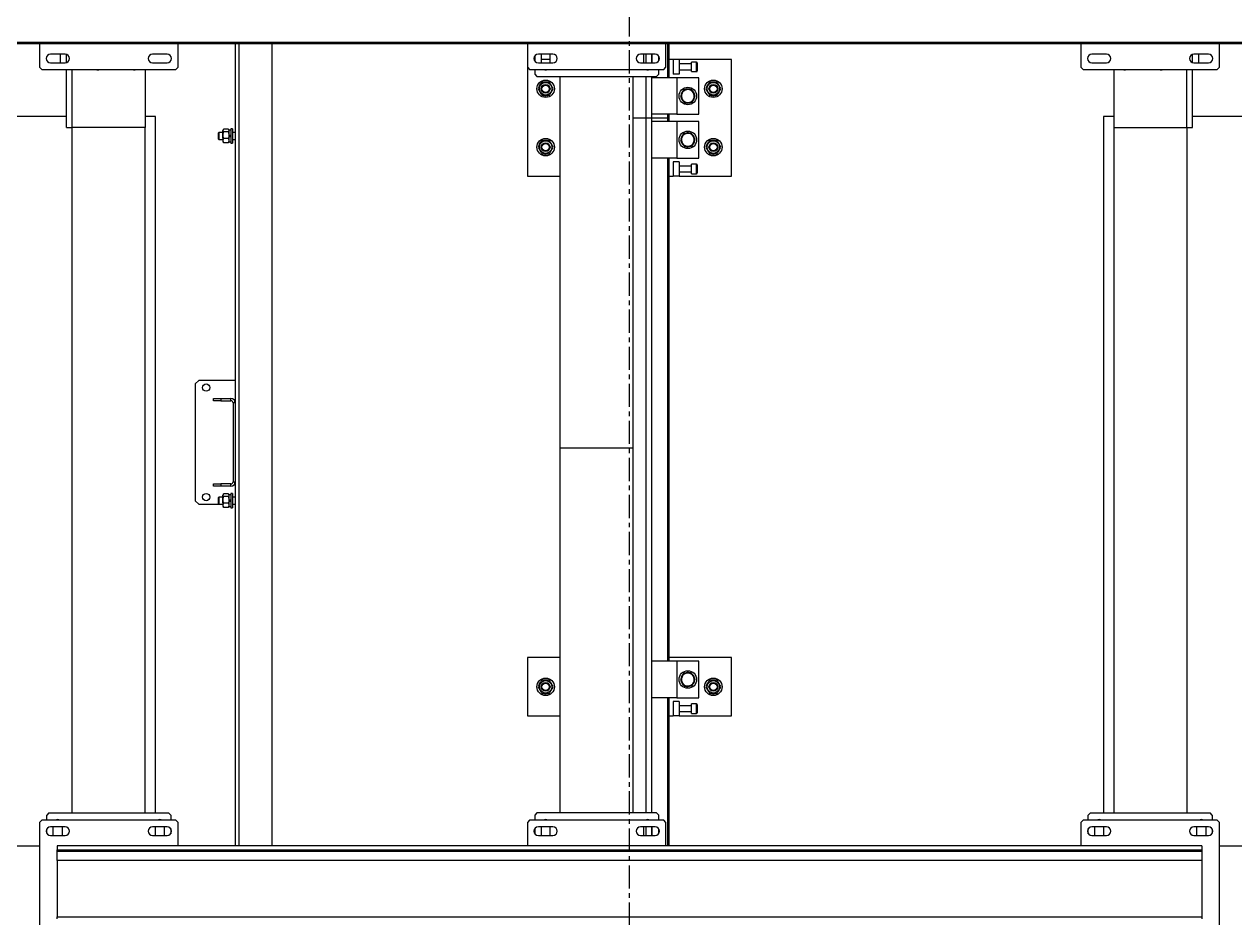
# Model space of a CAD drawing. Header units: millimetres. Extents: x 6622 to 532820, y 3370 to 359312.
# Drawn here: x 458470 to 460130, y 283241 to 284466 of the extents above; entities that cross this region are included whole.
import ezdxf

# ---------------------------------------------------------------- set-up
doc = ezdxf.new("R2010")
doc.units = ezdxf.units.MM
doc.linetypes.add('CENTER', pattern=[50.8, 31.75, -6.35, 6.35, -6.35])

# ---------------------------------------------------------------- blocks, each defined once
blk = doc.blocks.new('A$C6F3A12F4')
at = {"color": 2, "linetype": 'Continuous', "lineweight": 25}
for p, q in [((30285.2, 3700), (30285.2, 2622.1)), ((31285.2, 2659), (31285.2, 3700)), ((30183.1, 225), (30183.1, 3475)), ((30185.7, 3475), (30185.7, 225)), ((30217.7, 2659), (30185.7, 2659)), ((30220.7, 2656), (30217.7, 2659)), ((30220.7, 2472), (30220.7, 2656)), ((31253.2, 2659), (31250.2, 2656)), ((31250.2, 2656), (31250.2, 2472)), ((31417.2, 2659), (31253.2, 2659)), ((30199.7, 2644), (30199.7, 2624)), ((30211.7, 2624), (30211.7, 2644)), ((31243.2, 2649.1), (31240.2, 2646.1)), ((31240.2, 2482.1), (31240.2, 2646.1)), ((31243.2, 2649.1), (31250.2, 2649.1)), ((31259.2, 2644), (31259.2, 2624)), ((31259.2, 2640.1), (31271.2, 2640.1)), ((31262, 2649.1), (31268.4, 2649.1)), ((31271.2, 2624), (31271.2, 2644)), ((30199.7, 2630.1), (30211.7, 2630.1)), ((31271.2, 2628.1), (31259.2, 2628.1)), ((31285.2, 2635), (31285.2, 1065)), ((31285.2, 2635), (31290.6, 2635)), ((31290.6, 1065), (31290.6, 2635)), ((31290.6, 2635), (31293.2, 2635)), ((31293.2, 2635), (31293.2, 1065)), ((31293.2, 2635), (31305.2, 2635)), ((31305.2, 2635), (31305.2, 1065)), ((31305.2, 2635), (31382.6, 2635)), ((31382.6, 1065), (31382.6, 2635)), ((31382.6, 2635), (31385.2, 2635)), ((30211.4, 2622.1), (30200, 2622.1)), ((30300.2, 2622.1), (30220.7, 2622.1)), ((30300.2, 2614.1), (30220.7, 2614.1)), ((30300.2, 2614.1), (30300.2, 2622.1)), ((30300.2, 2514.1), (30300.2, 2614.1)), ((30300.2, 2614.1), (31240.2, 2614.1)), ((30220.7, 2514.1), (30300.2, 2514.1)), ((30285.2, 2514.1), (30285.2, 2500)), ((30300.2, 2514.1), (31240.2, 2514.1)), ((30199.7, 2504), (30199.7, 2484)), ((30211.7, 2484), (30211.7, 2504)), ((30285.2, 2500), (31240.2, 2500)), ((31259.2, 2504), (31259.2, 2484)), ((31259.2, 2500.1), (31271.2, 2500.1)), ((31259.2, 2500), (31271.2, 2500)), ((31271.2, 2484), (31271.2, 2504)), ((31240.2, 2482.1), (31243.2, 2479.1)), ((31250.2, 2479.1), (31243.2, 2479.1)), ((31271.2, 2488.1), (31259.2, 2488.1)), ((31268.7, 2479.1), (31261.7, 2479.1)), ((30185.7, 2469), (30217.7, 2469)), ((30217.7, 2469), (30220.7, 2472)), ((31250.2, 2472), (31253.2, 2469)), ((31253.2, 2469), (31285.2, 2469)), ((30207.2, 1990), (30207.2, 1918)), ((30367.2, 1990), (30207.2, 1990)), ((30367.2, 1918), (30367.2, 1990)), ((31027.2, 1990), (31027.2, 1904)), ((31107.2, 1990), (31027.2, 1990)), ((31107.2, 1918), (31107.2, 1990)), ((30256.8, 1965), (30256.2, 1965)), ((30256.6, 1963.2), (30256.2, 1963.2)), ((30256.3, 1962.2), (30256.6, 1963.2)), ((30336.8, 1965), (30336.2, 1965)), ((30336.6, 1963.2), (30336.2, 1963.2)), ((30336.3, 1962.2), (30336.6, 1963.2)), ((31076.8, 1965), (31076.2, 1965)), ((31076.6, 1963.2), (31076.2, 1963.2)), ((31076.3, 1962.2), (31076.6, 1963.2)), ((30211.7, 1943), (30222.7, 1943)), ((30282.2, 1945), (30232.2, 1945)), ((30232.2, 1945), (30232.2, 1915)), ((30282.2, 1915), (30282.2, 1945)), ((30342.2, 1945), (30292.2, 1945)), ((30292.2, 1945), (30292.2, 1915)), ((30342.2, 1915), (30342.2, 1945)), ((30351.7, 1943), (30362.7, 1943)), ((31082.2, 1945), (31032.2, 1945)), ((31032.2, 1945), (31032.2, 1915)), ((31082.2, 1915), (31082.2, 1945)), ((31091.7, 1943), (31102.7, 1943)), ((30210.7, 1942), (30210.7, 1935)), ((30223.7, 1942), (30210.7, 1942)), ((30223.7, 1935), (30210.7, 1935)), ((30213.2, 1935), (30213.2, 1918)), ((30221.2, 1918), (30221.2, 1935)), ((30223.7, 1935), (30223.7, 1942)), ((30252.2, 1937.3), (30248, 1934.4)), ((30256.4, 1940.2), (30252.2, 1937.3)), ((30261, 1938), (30256.4, 1940.2)), ((30265.7, 1935.8), (30261, 1938)), ((30266.7, 1930), (30266.1, 1930)), ((30266.6, 1928.2), (30266.2, 1928.2)), ((30266.4, 1927.4), (30266.6, 1928.2)), ((30312.2, 1937.3), (30308, 1934.4)), ((30316.4, 1940.2), (30312.2, 1937.3)), ((30321, 1938), (30316.4, 1940.2)), ((30325.6, 1935.8), (30321, 1938)), ((30326.8, 1930), (30326.1, 1930)), ((30326.6, 1928.2), (30326.2, 1928.2)), ((30326.4, 1927.4), (30326.6, 1928.2)), ((30350.7, 1942), (30350.7, 1935)), ((30363.7, 1942), (30350.7, 1942)), ((30363.7, 1935), (30350.7, 1935)), ((30353.2, 1935), (30353.2, 1918)), ((30361.2, 1918), (30361.2, 1935)), ((30363.7, 1935), (30363.7, 1942)), ((31052.2, 1937.3), (31048, 1934.4)), ((31056.4, 1940.2), (31052.2, 1937.3)), ((31061, 1938), (31056.4, 1940.2)), ((31065.6, 1935.8), (31061, 1938)), ((31066.8, 1930), (31066.1, 1930)), ((31066.6, 1928.2), (31066.2, 1928.2)), ((31066.4, 1927.4), (31066.6, 1928.2)), ((31090.7, 1942), (31090.7, 1935)), ((31103.7, 1942), (31090.7, 1942)), ((31103.7, 1935), (31090.7, 1935)), ((31093.2, 1935), (31093.2, 1918)), ((31101.2, 1918), (31101.2, 1935)), ((31103.7, 1935), (31103.7, 1942)), ((30207.2, 1918), (30207.2, 1910)), ((30207.2, 1918), (30227.2, 1918)), ((30207.2, 1910), (30207.2, 1904)), ((30207.2, 1910), (30227.2, 1910)), ((30227.2, 1918), (30227.2, 1910)), ((30232.2, 1915), (30232.2, 1880.2)), ((30232.2, 1915), (30282.2, 1915)), ((30248.7, 1924.2), (30253.4, 1922)), ((30253.4, 1922), (30258, 1919.8)), ((30258, 1919.8), (30262.2, 1922.7)), ((30262.2, 1922.7), (30266.4, 1925.6)), ((30282.2, 1915), (30282.2, 1880.2)), ((30292.2, 1915), (30342.2, 1915)), ((30292.2, 1915), (30292.2, 1880.2)), ((30308.8, 1924.2), (30313.4, 1922)), ((30313.4, 1922), (30318, 1919.8)), ((30318, 1919.8), (30322.2, 1922.7)), ((30322.2, 1922.7), (30326.4, 1925.6)), ((30342.2, 1915), (30342.2, 1880.2)), ((30347.2, 1918), (30367.2, 1918)), ((30347.2, 1918), (30347.2, 1910)), ((30347.2, 1910), (30367.2, 1910)), ((30367.2, 1918), (30367.2, 1910)), ((30367.2, 1904), (30367.2, 1910)), ((31032.2, 1915), (31032.2, 1880.2)), ((31032.2, 1915), (31082.2, 1915)), ((31048.8, 1924.2), (31053.4, 1922)), ((31053.4, 1922), (31058, 1919.8)), ((31058, 1919.8), (31062.2, 1922.7)), ((31062.2, 1922.7), (31066.4, 1925.6)), ((31082.2, 1915), (31082.2, 1880.2)), ((31087.2, 1918), (31087.2, 1910)), ((31087.2, 1918), (31107.2, 1918)), ((31087.2, 1910), (31107.2, 1910)), ((31107.2, 1918), (31107.2, 1910)), ((31107.2, 1904), (31107.2, 1910)), ((30185.7, 1904), (30232.2, 1904)), ((30232.2, 1902.7), (30185.7, 1902.7)), ((30217.7, 1900), (30185.7, 1900)), ((30220.7, 1897), (30217.7, 1900)), ((30220.7, 1713), (30220.7, 1897)), ((30282.2, 1904), (30287.2, 1904)), ((30292.2, 1902.7), (30282.2, 1902.7)), ((30287.2, 1904), (30292.2, 1904)), ((30287.2, 1902.7), (30287.2, 1904)), ((30287.2, 1880.2), (30287.2, 1902.7)), ((30342.2, 1904), (31032.2, 1904)), ((31032.2, 1902.7), (30342.2, 1902.7)), ((31082.2, 1904), (31285.2, 1904)), ((31285.2, 1902.7), (31082.2, 1902.7)), ((31253.2, 1900), (31250.2, 1897)), ((31250.2, 1897), (31250.2, 1713)), ((31285.2, 1900), (31253.2, 1900)), ((30199.7, 1885), (30199.7, 1865)), ((30211.7, 1881), (30199.7, 1881)), ((30199.7, 1880.2), (30211.7, 1880.2)), ((30209, 1890), (30202.4, 1890)), ((30211.7, 1865), (30211.7, 1885)), ((30227.2, 1890), (30220.7, 1890)), ((30230.2, 1887), (30227.2, 1890)), ((30230.2, 1723), (30230.2, 1887)), ((30230.2, 1880.2), (30287.2, 1880.2)), ((30287.2, 1880.2), (31240.2, 1880.2)), ((30287.2, 1872.8), (30287.2, 1880.2)), ((31243.2, 1890), (31240.2, 1887)), ((31240.2, 1887), (31240.2, 1723)), ((31250.2, 1890), (31243.2, 1890)), ((31259.2, 1885), (31259.2, 1865)), ((31271.2, 1881), (31259.2, 1881)), ((31259.2, 1880.2), (31271.2, 1880.2)), ((31268.5, 1890), (31261.9, 1890)), ((31271.2, 1865), (31271.2, 1885)), ((30211.7, 1872.8), (30199.7, 1872.8)), ((30199.7, 1869), (30211.7, 1869)), ((30220.8, 1872.8), (30220.7, 1872.8)), ((31240.2, 1872.8), (30230.2, 1872.8)), ((30287.2, 1855), (30287.2, 1872.8)), ((31250.2, 1872.8), (31249.6, 1872.8)), ((31271.2, 1872.8), (31259.2, 1872.8)), ((31259.2, 1869), (31271.2, 1869)), ((30740.2, 1855), (30230.2, 1855)), ((30740.2, 1855), (30740.2, 1755)), ((31240.2, 1855), (30740.2, 1855)), ((30199.7, 1745), (30199.7, 1725)), ((30211.7, 1725), (30211.7, 1745)), ((30740.2, 1755), (30230.2, 1755)), ((30367.2, 1710), (30367.2, 1755)), ((31240.2, 1755), (30740.2, 1755)), ((31027.2, 1755), (31027.2, 1710)), ((31107.2, 1710), (31107.2, 1755)), ((31259.2, 1745), (31259.2, 1725)), ((31271.2, 1725), (31271.2, 1745)), ((30211.7, 1741), (30199.7, 1741)), ((30199.7, 1729), (30211.7, 1729)), ((30207.2, 1741), (30207.2, 1729)), ((30256.8, 1735), (30256.2, 1735)), ((30256.6, 1733.2), (30256.2, 1733.2)), ((30256.3, 1732.2), (30256.6, 1733.2)), ((30336.8, 1735), (30336.2, 1735)), ((30336.6, 1733.2), (30336.2, 1733.2)), ((30336.3, 1732.2), (30336.6, 1733.2)), ((31076.8, 1735), (31076.2, 1735)), ((31076.6, 1733.2), (31076.2, 1733.2)), ((31076.3, 1732.2), (31076.6, 1733.2)), ((31271.2, 1741), (31259.2, 1741)), ((31259.2, 1729), (31271.2, 1729)), ((30185.7, 1710), (30217.7, 1710)), ((30202.4, 1720), (30209, 1720)), ((30207.2, 1720), (30207.2, 1719.2)), ((30217.7, 1710), (30220.7, 1713)), ((30217.7, 1710), (30367.2, 1710)), ((30220.7, 1720), (30227.2, 1720)), ((30227.2, 1720), (30230.2, 1723)), ((31027.2, 1710), (31107.2, 1710)), ((31240.2, 1723), (31243.2, 1720)), ((31243.2, 1720), (31250.2, 1720)), ((31250.2, 1713), (31253.2, 1710)), ((31253.2, 1710), (31285.2, 1710)), ((31261.9, 1720), (31268.5, 1720)), ((30185.7, 1359.5), (31285.2, 1359.5)), ((30185.7, 1314.5), (31285.2, 1314.5)), ((30185.7, 1309.5), (30678, 1309.5)), ((30302, 1305.5), (30302, 1303.5)), ((30302, 1305.5), (30322, 1305.5)), ((30302, 1303.5), (30322, 1303.5)), ((30302.8, 1300), (30302.8, 1293.4)), ((30304.4, 1300.9), (30303.3, 1300.3)), ((30303.9, 1303.5), (30303.9, 1300.9)), ((30312, 1300.9), (30303.9, 1300.9)), ((30306.4, 1300), (30306.4, 1293.4)), ((30307, 1309.5), (30307, 1305.5)), ((30312, 1300.9), (30313.5, 1300.9)), ((30320, 1300.9), (30313.5, 1300.9)), ((30315.5, 1300), (30315.5, 1293.4)), ((30317, 1305.5), (30317, 1309.5)), ((30320.7, 1300.3), (30319.6, 1300.9)), ((30320, 1300.9), (30320, 1303.5)), ((30321.2, 1300), (30321.2, 1293.4)), ((30322, 1303.5), (30322, 1305.5)), ((30647, 1309.5), (30647, 1259.5)), ((30675, 1303.5), (30672, 1303.5)), ((30672, 1289.5), (30672, 1303.5)), ((30675, 1289.5), (30675, 1303.5)), ((30678, 1309.5), (30678, 1306.5)), ((30678, 1309.5), (30786, 1309.5)), ((30678, 1306.5), (30786, 1306.5)), ((30786, 1309.5), (31285.2, 1309.5)), ((30786, 1306.5), (30786, 1309.5)), ((30792, 1303.5), (30789, 1303.5)), ((30789, 1303.5), (30789, 1289.5)), ((30792, 1303.5), (30792, 1289.5)), ((30802, 1305.5), (30802, 1303.5)), ((30802, 1305.5), (30822, 1305.5)), ((30802, 1303.5), (30822, 1303.5)), ((30802.8, 1300), (30802.8, 1293.4)), ((30804.4, 1300.9), (30803.3, 1300.3)), ((30803.9, 1303.5), (30803.9, 1300.9)), ((30812, 1300.9), (30803.9, 1300.9)), ((30806.4, 1300), (30806.4, 1293.4)), ((30807, 1309.5), (30807, 1305.5)), ((30812, 1300.9), (30813.5, 1300.9)), ((30820, 1300.9), (30813.5, 1300.9)), ((30815.5, 1300), (30815.5, 1293.4)), ((30817, 1305.5), (30817, 1309.5)), ((30820.7, 1300.3), (30819.6, 1300.9)), ((30820, 1300.9), (30820, 1303.5)), ((30821.2, 1300), (30821.2, 1293.4)), ((30822, 1303.5), (30822, 1305.5)), ((30303.3, 1293.1), (30304.4, 1292.5)), ((30314.9, 1292.5), (30304.4, 1292.5)), ((30307, 1292.5), (30307, 1287)), ((30307, 1287), (30307.5, 1286.5)), ((30307, 1287), (30317, 1287)), ((30316.5, 1286.5), (30307.5, 1286.5)), ((30314.9, 1292.5), (30319.6, 1292.5)), ((30316.5, 1286.5), (30317, 1287)), ((30317, 1287), (30317, 1292.5)), ((30319.6, 1292.5), (30320.7, 1293.1)), ((30672, 1289.5), (30675, 1289.5)), ((30672, 1279.5), (30672, 1289.5)), ((30675, 1279.5), (30672, 1279.5)), ((30675, 1289.5), (30675, 1279.5)), ((30789, 1289.5), (30792, 1289.5)), ((30789, 1279.5), (30789, 1289.5)), ((30792, 1279.5), (30789, 1279.5)), ((30792, 1289.5), (30792, 1279.5)), ((30803.3, 1293.1), (30804.4, 1292.5)), ((30814.9, 1292.5), (30804.4, 1292.5)), ((30807, 1292.5), (30807, 1287)), ((30807, 1287), (30807.5, 1286.5)), ((30807, 1287), (30817, 1287)), ((30816.5, 1286.5), (30807.5, 1286.5)), ((30814.9, 1292.5), (30819.6, 1292.5)), ((30816.5, 1286.5), (30817, 1287)), ((30817, 1287), (30817, 1292.5)), ((30817, 1259.5), (30817, 1287)), ((30819.6, 1292.5), (30820.7, 1293.1)), ((30647, 1259.5), (30652, 1254.5)), ((30652, 1254.5), (30812, 1254.5)), ((30812, 1254.5), (30817, 1259.5)), ((30217.7, 1231), (30185.7, 1231)), ((30220.7, 1228), (30217.7, 1231)), ((31253.2, 1231), (31250.2, 1228)), ((31285.2, 1231), (31253.2, 1231)), ((30199.7, 1216), (30199.7, 1196)), ((30211.7, 1196), (30211.7, 1216)), ((30220.7, 1044), (30220.7, 1228)), ((31243.2, 1220.9), (31240.2, 1217.9)), ((31240.2, 1053.9), (31240.2, 1217.9)), ((31243.2, 1220.9), (31250.2, 1220.9)), ((31250.2, 1228), (31250.2, 1044)), ((31259.2, 1216), (31259.2, 1196)), ((31259.2, 1211.9), (31271.2, 1211.9)), ((31261.7, 1220.9), (31268.7, 1220.9)), ((31271.2, 1196), (31271.2, 1216)), ((30285.2, 1200), (30285.2, 1185.9)), ((31240.2, 1200), (30285.2, 1200)), ((31271.2, 1200), (31259.2, 1200)), ((31271.2, 1199.9), (31259.2, 1199.9)), ((30220.7, 1185.9), (30300.2, 1185.9)), ((30300.2, 1185.9), (30300.2, 1085.9)), ((31240.2, 1185.9), (30300.2, 1185.9)), ((30300.2, 1085.9), (30220.7, 1085.9)), ((30300.2, 1077.9), (30300.2, 1085.9)), ((31240.2, 1085.9), (30300.2, 1085.9)), ((30199.7, 1076), (30199.7, 1056)), ((30211.7, 1069.9), (30199.7, 1069.9)), ((30211.4, 1077.9), (30200, 1077.9)), ((30211.7, 1056), (30211.7, 1076)), ((30300.2, 1077.9), (30220.7, 1077.9)), ((30285.2, 1077.9), (30285.2, 0)), ((31259.2, 1076), (31259.2, 1056)), ((31259.2, 1071.9), (31271.2, 1071.9)), ((31271.2, 1056), (31271.2, 1076)), ((31285.2, 1065), (31290.6, 1065)), ((31293.2, 1065), (31290.6, 1065)), ((31305.2, 1065), (31293.2, 1065)), ((31305.2, 1065), (31382.6, 1065)), ((31385.2, 1065), (31382.6, 1065)), ((31240.2, 1053.9), (31243.2, 1050.9)), ((31250.2, 1050.9), (31243.2, 1050.9)), ((31271.2, 1059.9), (31259.2, 1059.9)), ((31268.4, 1050.9), (31262, 1050.9)), ((30185.7, 1041), (30217.7, 1041)), ((30217.7, 1041), (30220.7, 1044)), ((31250.2, 1044), (31253.2, 1041)), ((31253.2, 1041), (31417.2, 1041)), ((31285.2, 0), (31285.2, 1041))]:
    blk.add_line(p, q, dxfattribs=at)
at = {"color": 2, "linetype": 'Continuous', "lineweight": 25, "flags": 128}
for points in [[(30256.8, 1965), (30256.6, 1966.9), (30256.3, 1967.9)], [(30336.8, 1965), (30336.6, 1966.9), (30336.3, 1967.9)], [(31076.8, 1965), (31076.6, 1966.9), (31076.3, 1967.9)], [(30256.8, 1735), (30256.6, 1736.9), (30256.3, 1737.9)], [(30336.8, 1735), (30336.6, 1736.9), (30336.3, 1737.9)], [(31076.8, 1735), (31076.6, 1736.9), (31076.3, 1737.9)], [(30312, 1300.9), (30311.5, 1301.8), (30311, 1302.6), (30310.5, 1303.5)], [(30312, 1303.5), (30312.5, 1302.6), (30313, 1301.8), (30313.5, 1300.9)], [(30812, 1300.9), (30811.5, 1301.8), (30811, 1302.6), (30810.5, 1303.5)], [(30812, 1303.5), (30812.5, 1302.6), (30813, 1301.8), (30813.5, 1300.9)]]:
    blk.add_lwpolyline(points, dxfattribs=at)
at = {"color": 2, "linetype": 'Continuous', "lineweight": 25}
for centre, radius in [((30247.2, 1965), 12), ((30327.2, 1965), 12), ((31067.2, 1965), 12), ((30247.2, 1965), 8.62), ((30247.2, 1965), 6), ((30247.2, 1965), 5), ((30327.2, 1965), 8.62), ((30327.2, 1965), 6), ((30327.2, 1965), 5), ((31067.2, 1965), 8.63), ((31067.2, 1965), 6), ((31067.2, 1965), 5), ((30257.2, 1930), 12), ((30317.2, 1930), 12), ((31057.2, 1930), 12), ((30247.2, 1735), 12), ((30247.2, 1735), 8.62), ((30327.2, 1735), 12), ((30327.2, 1735), 8.62), ((31067.2, 1735), 12), ((31067.2, 1735), 8.62), ((30247.2, 1735), 6), ((30247.2, 1735), 5), ((30327.2, 1735), 6), ((30327.2, 1735), 5), ((31067.2, 1735), 6), ((31067.2, 1735), 5), ((30657, 1269.5), 5), ((30807, 1269.5), 5)]:
    blk.add_circle(centre, radius, dxfattribs=at)
for centre, radius, start, end in [((30205.7, 2644), 6, 0, 180), ((31265.2, 2644), 6, 0, 180), ((30205.7, 2624), 6, 180, 0), ((31255.2, 2634.1), 6, 146.4427, 213.5573), ((31265.2, 2624), 6, 180, 0), ((30215.2, 2579.1), 6, 336.4435, 23.5565), ((30215.2, 2529.1), 6, 336.4435, 23.5565), ((30205.7, 2504), 6, 0, 180), ((31265.2, 2504), 6, 0, 180), ((31255.2, 2494.1), 6, 146.4427, 213.5573), ((30205.7, 2484), 6, 180, 0), ((31265.2, 2484), 6, 180, 0), ((30247.2, 1965), 9.55, 349.1982, 0), ((30327.2, 1965), 9.55, 349.1982, 0), ((31067.2, 1965), 9.55, 349.1982, 0), ((30211.7, 1942), 1, 90, 180), ((30222.7, 1942), 1, 0, 90), ((30247.2, 1965), 9.55, 221.2996, 256.7088), ((30327.2, 1965), 9.55, 221.2996, 256.7088), ((30351.7, 1942), 1, 90, 180), ((30362.7, 1942), 1, 0, 90), ((31067.2, 1965), 9.55, 221.2996, 256.7088), ((31091.7, 1942), 1, 90, 180), ((31102.7, 1942), 1, 0, 90), ((30257.2, 1930), 9.55, 165.3637, 203.9741), ((30257.2, 1930), 8.87, 124.3653, 184.3653), ((30257.2, 1930), 8.87, 184.3653, 244.3653), ((30257.2, 1930), 9.55, 104.5207, 143.3519), ((30257.2, 1930), 8.87, 64.3653, 124.3653), ((30257.2, 1930), 9.55, 42.9611, 84.8708), ((30257.2, 1930), 8.86, 4.3653, 64.3653), ((30257.2, 1930), 8.87, 304.3653, 4.3653), ((30257.2, 1930), 9.55, 0, 24.9691), ((30257.2, 1930), 9.55, 349.1982, 0), ((30317.2, 1930), 9.55, 165.3637, 203.9741), ((30317.2, 1930), 8.86, 124.3653, 184.3653), ((30317.2, 1930), 8.87, 184.3653, 244.3653), ((30317.2, 1930), 9.55, 104.5207, 143.3519), ((30317.2, 1930), 8.86, 64.3653, 124.3653), ((30317.2, 1930), 9.55, 42.9611, 84.8708), ((30317.2, 1930), 8.87, 4.3653, 64.3653), ((30317.2, 1930), 8.87, 304.3653, 4.3653), ((30317.2, 1930), 9.55, 0, 24.9691), ((30317.2, 1930), 9.55, 349.1982, 0), ((31057.2, 1930), 9.55, 165.3637, 203.9741), ((31057.2, 1930), 8.87, 124.3653, 184.3653), ((31057.2, 1930), 8.87, 184.3653, 244.3653), ((31057.2, 1930), 9.55, 104.5207, 143.3519), ((31057.2, 1930), 8.87, 64.3653, 124.3653), ((31057.2, 1930), 9.55, 42.9611, 84.8708), ((31057.2, 1930), 8.87, 4.3653, 64.3653), ((31057.2, 1930), 8.86, 304.3653, 4.3653), ((31057.2, 1930), 9.55, 0, 24.9691), ((31057.2, 1930), 9.55, 349.1982, 0), ((30257.2, 1930), 9.55, 224.4516, 265.4367), ((30257.2, 1930), 8.87, 244.3653, 304.3653), ((30257.2, 1930), 9.55, 283.449, 324.061), ((30317.2, 1930), 9.55, 224.4516, 265.4367), ((30317.2, 1930), 8.87, 244.3653, 304.3653), ((30317.2, 1930), 9.55, 283.449, 324.061), ((31057.2, 1930), 9.55, 224.4516, 265.4367), ((31057.2, 1930), 8.87, 244.3653, 304.3653), ((31057.2, 1930), 9.55, 283.449, 324.061), ((30205.7, 1885), 6, 0, 180), ((30215.2, 1875), 6, 336.4435, 23.5565), ((31255.2, 1875), 6, 146.4427, 213.5573), ((31265.2, 1885), 6, 0, 180), ((30205.7, 1865), 6, 180, 0), ((31265.2, 1865), 6, 180, 0), ((30205.7, 1745), 6, 0, 180), ((31265.2, 1745), 6, 0, 180), ((30215.2, 1735), 6, 336.4435, 23.5565), ((30247.2, 1735), 9.55, 221.2996, 256.7088), ((30247.2, 1735), 9.55, 349.1982, 0), ((30327.2, 1735), 9.55, 221.2996, 256.7088), ((30327.2, 1735), 9.55, 349.1982, 0), ((31067.2, 1735), 9.55, 221.2996, 256.7088), ((31067.2, 1735), 9.55, 349.1982, 0), ((31255.2, 1735), 6, 146.4427, 213.5573), ((30205.7, 1725), 6, 180, 0), ((31265.2, 1725), 6, 180, 0), ((30678, 1303.5), 6, 90, 180), ((30678, 1303.5), 3, 90, 180), ((30786, 1303.5), 6, 0, 90), ((30786, 1303.5), 3, 0, 90), ((30205.7, 1216), 6, 0, 180), ((31265.2, 1216), 6, 0, 180), ((30205.7, 1196), 6, 180, 0), ((31255.2, 1205.9), 6, 146.4427, 213.5573), ((31265.2, 1196), 6, 180, 0), ((30215.2, 1170.9), 6, 336.4435, 23.5565), ((30215.2, 1120.9), 6, 336.4435, 23.5565), ((30205.7, 1076), 6, 0, 180), ((31265.2, 1076), 6, 0, 180), ((31255.2, 1065.9), 6, 146.4427, 213.5573), ((30205.7, 1056), 6, 180, 0), ((31265.2, 1056), 6, 180, 0)]:
    blk.add_arc(centre, radius, start, end, dxfattribs=at)
for points, knots in [([(30247.2, 1975.4), (30246.4, 1974.9), (30244.8, 1974), (30242.5, 1972.7), (30240.3, 1971.4), (30238.9, 1970.6), (30238.2, 1970.2)], [0, 0, 0, 0, 0.264614, 0.534903, 0.765363, 1, 1, 1, 1]), ([(30238.2, 1970.2), (30238.2, 1969.8), (30238.2, 1968.5), (30238.2, 1966.2), (30238.2, 1963.2), (30238.2, 1961.1), (30238.2, 1959.8)], [0, 0, 0, 0, 0.131003, 0.38054, 0.636178, 1, 1, 1, 1]), ([(30238.2, 1959.8), (30239, 1959.4), (30240.6, 1958.4), (30242.9, 1957.1), (30245.1, 1955.8), (30246.5, 1955), (30247.2, 1954.6)], [0, 0, 0, 0, 0.264614, 0.534903, 0.765363, 1, 1, 1, 1]), ([(30256.2, 1970.2), (30255.4, 1970.6), (30253.8, 1971.6), (30251.5, 1972.9), (30249.3, 1974.2), (30247.9, 1975), (30247.2, 1975.4)], [0, 0, 0, 0, 0.264655, 0.534987, 0.765327, 1, 1, 1, 1]), ([(30247.2, 1954.6), (30248, 1955.1), (30249.6, 1956), (30251.9, 1957.3), (30254.1, 1958.6), (30255.5, 1959.4), (30256.2, 1959.8)], [0, 0, 0, 0, 0.264501, 0.534988, 0.765328, 1, 1, 1, 1]), ([(30256.2, 1959.8), (30256.2, 1961.1), (30256.2, 1963.2), (30256.2, 1966.2), (30256.2, 1968.4), (30256.2, 1969.8), (30256.2, 1970.2)], [0, 0, 0, 0, 0.363821, 0.613049, 0.868997, 1, 1, 1, 1]), ([(30327.2, 1975.4), (30326.4, 1974.9), (30324.8, 1974), (30322.5, 1972.7), (30320.3, 1971.4), (30318.9, 1970.6), (30318.2, 1970.2)], [0, 0, 0, 0, 0.264614, 0.534903, 0.765363, 1, 1, 1, 1]), ([(30318.2, 1970.2), (30318.2, 1969.8), (30318.2, 1968.5), (30318.2, 1966.2), (30318.2, 1963.2), (30318.2, 1961.1), (30318.2, 1959.8)], [0, 0, 0, 0, 0.131003, 0.38054, 0.636178, 1, 1, 1, 1]), ([(30318.2, 1959.8), (30319, 1959.4), (30320.6, 1958.4), (30322.9, 1957.1), (30325.1, 1955.8), (30326.5, 1955), (30327.2, 1954.6)], [0, 0, 0, 0, 0.264614, 0.534903, 0.765363, 1, 1, 1, 1]), ([(30336.2, 1970.2), (30335.4, 1970.6), (30333.8, 1971.6), (30331.5, 1972.9), (30329.3, 1974.2), (30327.9, 1975), (30327.2, 1975.4)], [0, 0, 0, 0, 0.264655, 0.534987, 0.765327, 1, 1, 1, 1]), ([(30327.2, 1954.6), (30328, 1955.1), (30329.6, 1956), (30331.9, 1957.3), (30334.1, 1958.6), (30335.5, 1959.4), (30336.2, 1959.8)], [0, 0, 0, 0, 0.264655, 0.534987, 0.765327, 1, 1, 1, 1]), ([(30336.2, 1959.8), (30336.2, 1961.1), (30336.2, 1963.2), (30336.2, 1966.2), (30336.2, 1968.4), (30336.2, 1969.8), (30336.2, 1970.2)], [0, 0, 0, 0, 0.363821, 0.613049, 0.868997, 1, 1, 1, 1]), ([(31067.2, 1975.4), (31066.4, 1974.9), (31064.8, 1974), (31062.5, 1972.7), (31060.3, 1971.4), (31058.9, 1970.6), (31058.2, 1970.2)], [0, 0, 0, 0, 0.264614, 0.534903, 0.765363, 1, 1, 1, 1]), ([(31058.2, 1970.2), (31058.2, 1969.8), (31058.2, 1968.5), (31058.2, 1966.2), (31058.2, 1963.2), (31058.2, 1961.1), (31058.2, 1959.8)], [0, 0, 0, 0, 0.131003, 0.38054, 0.636178, 1, 1, 1, 1]), ([(31058.2, 1959.8), (31059, 1959.4), (31060.6, 1958.4), (31062.9, 1957.1), (31065.1, 1955.8), (31066.5, 1955), (31067.2, 1954.6)], [0, 0, 0, 0, 0.264614, 0.534903, 0.765363, 1, 1, 1, 1]), ([(31076.2, 1970.2), (31075.4, 1970.6), (31073.8, 1971.6), (31071.5, 1972.9), (31069.3, 1974.2), (31067.9, 1975), (31067.2, 1975.4)], [0, 0, 0, 0, 0.2645011, 0.5349887, 0.7653276, 1, 1, 1, 1]), ([(31067.2, 1954.6), (31068, 1955.1), (31069.6, 1956), (31071.9, 1957.3), (31074.1, 1958.6), (31075.5, 1959.4), (31076.2, 1959.8)], [0, 0, 0, 0, 0.264655, 0.534987, 0.765327, 1, 1, 1, 1]), ([(31076.2, 1959.8), (31076.2, 1961.1), (31076.2, 1963.2), (31076.2, 1966.2), (31076.2, 1968.4), (31076.2, 1969.8), (31076.2, 1970.2)], [0, 0, 0, 0, 0.363821, 0.613049, 0.868997, 1, 1, 1, 1]), ([(30248, 1934.4), (30248, 1934), (30248.1, 1932.3), (30248.3, 1930.6), (30248.4, 1929.3)], [0, 0, 0, 0, 0.2530598, 1, 1, 1, 1]), ([(30248.4, 1929.3), (30248.5, 1927.7), (30248.6, 1926), (30248.7, 1924.3), (30248.7, 1924.2)], [0, 0, 0, 0, 0.973018, 1, 1, 1, 1]), ([(30266, 1930.7), (30265.9, 1932), (30265.8, 1933.7), (30265.7, 1935.4), (30265.7, 1935.8)], [0, 0, 0, 0, 0.746939, 1, 1, 1, 1]), ([(30266.4, 1925.6), (30266.4, 1925.6), (30266.3, 1927.3), (30266.2, 1929), (30266, 1930.7)], [0, 0, 0, 0, 0.026984, 1, 1, 1, 1]), ([(30308, 1934.4), (30308, 1934), (30308.1, 1932.3), (30308.3, 1930.6), (30308.4, 1929.3)], [0, 0, 0, 0, 0.253088, 1, 1, 1, 1]), ([(30308.4, 1929.3), (30308.5, 1927.7), (30308.6, 1925.9), (30308.7, 1924.3), (30308.8, 1924.2)], [0, 0, 0, 0, 0.97299, 1, 1, 1, 1]), ([(30326, 1930.7), (30325.9, 1932), (30325.8, 1933.7), (30325.7, 1935.4), (30325.6, 1935.8)], [0, 0, 0, 0, 0.746939, 1, 1, 1, 1]), ([(30326.4, 1925.6), (30326.4, 1925.6), (30326.3, 1927.3), (30326.2, 1929), (30326, 1930.7)], [0, 0, 0, 0, 0.026984, 1, 1, 1, 1]), ([(31048, 1934.4), (31048, 1934), (31048.1, 1932.3), (31048.3, 1930.6), (31048.4, 1929.3)], [0, 0, 0, 0, 0.253081, 1, 1, 1, 1]), ([(31048.4, 1929.3), (31048.5, 1927.7), (31048.6, 1925.9), (31048.7, 1924.3), (31048.8, 1924.2)], [0, 0, 0, 0, 0.97299, 1, 1, 1, 1]), ([(31066, 1930.7), (31065.9, 1932), (31065.8, 1933.7), (31065.7, 1935.4), (31065.6, 1935.8)], [0, 0, 0, 0, 0.746939, 1, 1, 1, 1]), ([(31066.4, 1925.6), (31066.4, 1925.6), (31066.3, 1927.3), (31066.2, 1929), (31066, 1930.7)], [0, 0, 0, 0, 0.026984, 1, 1, 1, 1]), ([(30247.2, 1745.4), (30246.4, 1744.9), (30244.8, 1744), (30242.5, 1742.7), (30240.3, 1741.4), (30238.9, 1740.6), (30238.2, 1740.2)], [0, 0, 0, 0, 0.264614, 0.534903, 0.765363, 1, 1, 1, 1]), ([(30256.2, 1740.2), (30255.4, 1740.6), (30253.8, 1741.6), (30251.5, 1742.9), (30249.3, 1744.2), (30247.9, 1745), (30247.2, 1745.4)], [0, 0, 0, 0, 0.264655, 0.534987, 0.765327, 1, 1, 1, 1]), ([(30327.2, 1745.4), (30326.4, 1744.9), (30324.8, 1744), (30322.5, 1742.7), (30320.3, 1741.4), (30318.9, 1740.6), (30318.2, 1740.2)], [0, 0, 0, 0, 0.264614, 0.534903, 0.765363, 1, 1, 1, 1]), ([(30336.2, 1740.2), (30335.4, 1740.6), (30333.8, 1741.6), (30331.5, 1742.9), (30329.3, 1744.2), (30327.9, 1745), (30327.2, 1745.4)], [0, 0, 0, 0, 0.264655, 0.534987, 0.765327, 1, 1, 1, 1]), ([(31067.2, 1745.4), (31066.4, 1744.9), (31064.8, 1744), (31062.5, 1742.7), (31060.3, 1741.4), (31058.9, 1740.6), (31058.2, 1740.2)], [0, 0, 0, 0, 0.264614, 0.534903, 0.765363, 1, 1, 1, 1]), ([(31076.2, 1740.2), (31075.4, 1740.6), (31073.8, 1741.6), (31071.5, 1742.9), (31069.3, 1744.2), (31067.9, 1745), (31067.2, 1745.4)], [0, 0, 0, 0, 0.264501, 0.534988, 0.765328, 1, 1, 1, 1]), ([(30238.2, 1740.2), (30238.2, 1739.8), (30238.2, 1738.5), (30238.2, 1736.2), (30238.2, 1733.2), (30238.2, 1731.1), (30238.2, 1729.8)], [0, 0, 0, 0, 0.1310035, 0.3805405, 0.636178, 1, 1, 1, 1]), ([(30238.2, 1729.8), (30239, 1729.4), (30240.6, 1728.4), (30242.9, 1727.1), (30245.1, 1725.8), (30246.5, 1725), (30247.2, 1724.6)], [0, 0, 0, 0, 0.264614, 0.534904, 0.765363, 1, 1, 1, 1]), ([(30247.2, 1724.6), (30248, 1725.1), (30249.6, 1726), (30251.9, 1727.3), (30254.1, 1728.6), (30255.5, 1729.4), (30256.2, 1729.8)], [0, 0, 0, 0, 0.264501, 0.534988, 0.765328, 1, 1, 1, 1]), ([(30256.2, 1729.8), (30256.2, 1731.1), (30256.2, 1733.2), (30256.2, 1736.2), (30256.2, 1738.4), (30256.2, 1739.8), (30256.2, 1740.2)], [0, 0, 0, 0, 0.363821, 0.613048, 0.868997, 1, 1, 1, 1]), ([(30318.2, 1740.2), (30318.2, 1739.8), (30318.2, 1738.5), (30318.2, 1736.2), (30318.2, 1733.2), (30318.2, 1731.1), (30318.2, 1729.8)], [0, 0, 0, 0, 0.1310035, 0.3805405, 0.636178, 1, 1, 1, 1]), ([(30318.2, 1729.8), (30319, 1729.4), (30320.6, 1728.4), (30322.9, 1727.1), (30325.1, 1725.8), (30326.5, 1725), (30327.2, 1724.6)], [0, 0, 0, 0, 0.264614, 0.534904, 0.765363, 1, 1, 1, 1]), ([(30327.2, 1724.6), (30328, 1725.1), (30329.6, 1726), (30331.9, 1727.3), (30334.1, 1728.6), (30335.5, 1729.4), (30336.2, 1729.8)], [0, 0, 0, 0, 0.264655, 0.534987, 0.765327, 1, 1, 1, 1]), ([(30336.2, 1729.8), (30336.2, 1731.1), (30336.2, 1733.2), (30336.2, 1736.2), (30336.2, 1738.4), (30336.2, 1739.8), (30336.2, 1740.2)], [0, 0, 0, 0, 0.363821, 0.613048, 0.868997, 1, 1, 1, 1]), ([(31058.2, 1740.2), (31058.2, 1739.8), (31058.2, 1738.5), (31058.2, 1736.2), (31058.2, 1733.2), (31058.2, 1731.1), (31058.2, 1729.8)], [0, 0, 0, 0, 0.1310035, 0.3805405, 0.636178, 1, 1, 1, 1]), ([(31058.2, 1729.8), (31059, 1729.4), (31060.6, 1728.4), (31062.9, 1727.1), (31065.1, 1725.8), (31066.5, 1725), (31067.2, 1724.6)], [0, 0, 0, 0, 0.264614, 0.534904, 0.765363, 1, 1, 1, 1]), ([(31067.2, 1724.6), (31068, 1725.1), (31069.6, 1726), (31071.9, 1727.3), (31074.1, 1728.6), (31075.5, 1729.4), (31076.2, 1729.8)], [0, 0, 0, 0, 0.264655, 0.534987, 0.765327, 1, 1, 1, 1]), ([(31076.2, 1729.8), (31076.2, 1731.1), (31076.2, 1733.2), (31076.2, 1736.2), (31076.2, 1738.4), (31076.2, 1739.8), (31076.2, 1740.2)], [0, 0, 0, 0, 0.363821, 0.613048, 0.868997, 1, 1, 1, 1]), ([(30302.8, 1300), (30303.3, 1300.2), (30304, 1300.7), (30305, 1300.7), (30305.8, 1300.4), (30306.2, 1300.1), (30306.4, 1300)], [0, 0, 0, 0, 0.363637, 0.612794, 0.868669, 1, 1, 1, 1]), ([(30306.4, 1300), (30307.2, 1300.2), (30308.8, 1300.6), (30311.2, 1300.7), (30313.4, 1300.5), (30314.8, 1300.2), (30315.5, 1300)], [0, 0, 0, 0, 0.264522, 0.534908, 0.765371, 1, 1, 1, 1]), ([(30315.5, 1300), (30316, 1300.2), (30317, 1300.6), (30318.5, 1300.7), (30319.9, 1300.5), (30320.7, 1300.2), (30321.2, 1300)], [0, 0, 0, 0, 0.264587, 0.534953, 0.765275, 1, 1, 1, 1]), ([(30321.2, 1300), (30321, 1300.1), (30320.8, 1300.2), (30320.7, 1300.3), (30320.7, 1300.3)], [0, 0, 0, 0, 0.908808, 1, 1, 1, 1]), ([(30802.8, 1300), (30803.3, 1300.2), (30804, 1300.7), (30805, 1300.7), (30805.8, 1300.4), (30806.2, 1300.1), (30806.4, 1300)], [0, 0, 0, 0, 0.363637, 0.612794, 0.868669, 1, 1, 1, 1]), ([(30806.4, 1300), (30807.2, 1300.2), (30808.8, 1300.6), (30811.2, 1300.7), (30813.4, 1300.5), (30814.8, 1300.2), (30815.5, 1300)], [0, 0, 0, 0, 0.264522, 0.534908, 0.765371, 1, 1, 1, 1]), ([(30815.5, 1300), (30816, 1300.2), (30817, 1300.6), (30818.5, 1300.7), (30819.9, 1300.5), (30820.7, 1300.2), (30821.2, 1300)], [0, 0, 0, 0, 0.264587, 0.534953, 0.765275, 1, 1, 1, 1]), ([(30821.2, 1300), (30821, 1300.1), (30820.8, 1300.2), (30820.7, 1300.3), (30820.7, 1300.3)], [0, 0, 0, 0, 0.908808, 1, 1, 1, 1]), ([(30306.4, 1293.4), (30306.2, 1293.3), (30305.8, 1293), (30305, 1292.7), (30304, 1292.7), (30303.3, 1293.2), (30302.8, 1293.4)], [0, 0, 0, 0, 0.13133, 0.380798, 0.636361, 1, 1, 1, 1]), ([(30315.5, 1293.4), (30314.7, 1293.2), (30313.1, 1292.8), (30310.7, 1292.7), (30308.5, 1292.9), (30307.1, 1293.2), (30306.4, 1293.4)], [0, 0, 0, 0, 0.26472, 0.534906, 0.76537, 1, 1, 1, 1]), ([(30321.2, 1293.4), (30320.7, 1293.2), (30319.7, 1292.8), (30318.2, 1292.7), (30316.8, 1292.9), (30316, 1293.2), (30315.5, 1293.4)], [0, 0, 0, 0, 0.264585, 0.534952, 0.765396, 1, 1, 1, 1]), ([(30320.7, 1293.1), (30320.7, 1293.1), (30320.8, 1293.2), (30321, 1293.3), (30321.2, 1293.4)], [0, 0, 0, 0, 0.09115, 1, 1, 1, 1]), ([(30806.4, 1293.4), (30806.2, 1293.3), (30805.8, 1293), (30805, 1292.7), (30804, 1292.7), (30803.3, 1293.2), (30802.8, 1293.4)], [0, 0, 0, 0, 0.13133, 0.380798, 0.636361, 1, 1, 1, 1]), ([(30815.5, 1293.4), (30814.7, 1293.2), (30813.1, 1292.8), (30810.7, 1292.7), (30808.5, 1292.9), (30807.1, 1293.2), (30806.4, 1293.4)], [0, 0, 0, 0, 0.26472, 0.534906, 0.76537, 1, 1, 1, 1]), ([(30821.2, 1293.4), (30820.7, 1293.2), (30819.7, 1292.8), (30818.2, 1292.7), (30816.8, 1292.9), (30816, 1293.2), (30815.5, 1293.4)], [0, 0, 0, 0, 0.264585, 0.534952, 0.765396, 1, 1, 1, 1]), ([(30820.7, 1293.1), (30820.7, 1293.1), (30820.8, 1293.2), (30821, 1293.3), (30821.2, 1293.4)], [0, 0, 0, 0, 0.09115, 1, 1, 1, 1])]:
    blk.add_open_spline(points, degree=3, knots=knots, dxfattribs=at)

msp = doc.modelspace()

# ---------------------------------------------------------------- linework, layer by layer
at = {"color": 1, "linetype": 'CENTER'}
msp.add_line((459300, 268650.975), (459300, 314810.514), dxfattribs=at)

# ---------------------------------------------------------------- block references
at = {"color": 0, "rotation": 270}
msp.add_blockref('A$C6F3A12F4', (457450, 314625.198), dxfattribs=at)

doc.saveas('drawing.dxf')
